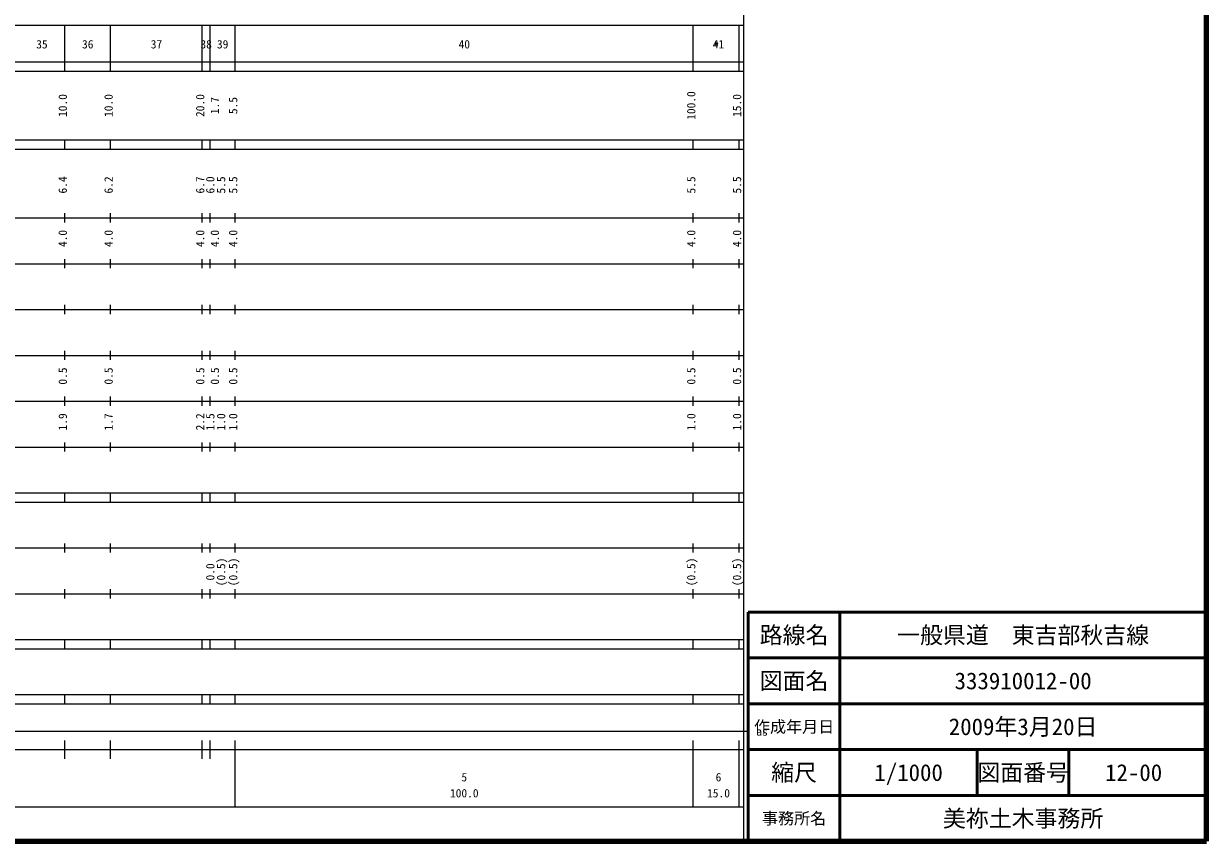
# Model space of a CAD drawing. Units: millimetres on the paper. Extents: x 40 to 680, y 20 to 380.
# Drawn here: x 421.8 to 680, y 20 to 198.4 of the extents above; entities that cross this region are included whole.
import ezdxf
from ezdxf.enums import TextEntityAlignment as Align

# ---------------------------------------------------------------- set-up
doc = ezdxf.new("R2010")
doc.units = ezdxf.units.MM
doc.header["$PDMODE"] = 32
doc.header["$PDSIZE"] = 0.5
for name, color, linetype, lineweight in [('M-BGD', 7, 'Continuous', 18), ('M-TTL', 2, 'Continuous', 140), ('M-TTL-BAND', 7, 'Continuous', 25), ('M-TTL-FRAM', 2, 'Continuous', 50), ('M-TTL-LINE', 7, 'Continuous', 50)]:
    doc.layers.add(name, color=color, linetype=linetype, lineweight=lineweight)
doc.layers.add('M-TTL-TXT', color=7, linetype='Continuous')
doc.styles.add('ＭＳ ゴシック', font='')
doc.styles.get('ＭＳ ゴシック').set_extended_font_data('MS Gothic')

msp = doc.modelspace()

# ---------------------------------------------------------------- linework, layer by layer
at = {"layer": 'M-BGD'}
msp.add_point((573, 194), dxfattribs=at)
msp.add_point((573, 194), dxfattribs=at)
msp.add_point((573, 194), dxfattribs=at)
at = {"layer": 'M-TTL'}
for p, q in [((680, 20), (680, 380)), ((40, 20), (680, 20))]:
    msp.add_line(p, q, dxfattribs=at)
at = {"layer": 'M-TTL-BAND'}
for p, q in [((579, 20), (579, 370)), ((68, 198), (579, 198)), ((430.8, 188), (430.8, 198)), ((440.8, 188), (440.8, 198)), ((460.8, 188), (460.8, 198)), ((462.5, 188), (462.5, 198)), ((468, 188), (468, 198)), ((568, 188), (568, 198)), ((578, 188), (578, 198)), ((40, 190), (579, 190)), ((40, 188), (579, 188)), ((40, 173), (579, 173)), ((430.8, 171), (430.8, 173)), ((440.8, 171), (440.8, 173)), ((460.8, 171), (460.8, 173)), ((462.5, 171), (462.5, 173)), ((468, 171), (468, 173)), ((568, 171), (568, 173)), ((578, 171), (578, 173)), ((40, 171), (579, 171)), ((40, 156), (579, 156)), ((430.8, 155), (430.8, 157)), ((440.8, 155), (440.8, 157)), ((460.8, 155), (460.8, 157)), ((462.5, 155), (462.5, 157)), ((468, 155), (468, 157)), ((568, 155), (568, 157)), ((578, 155), (578, 157)), ((46, 146), (579, 146)), ((430.8, 145), (430.8, 147)), ((440.8, 145), (440.8, 147)), ((460.8, 145), (460.8, 147)), ((462.5, 145), (462.5, 147)), ((468, 145), (468, 147)), ((568, 145), (568, 147)), ((578, 145), (578, 147)), ((430.8, 135), (430.8, 137)), ((440.8, 135), (440.8, 137)), ((460.8, 135), (460.8, 137)), ((462.5, 135), (462.5, 137)), ((468, 135), (468, 137)), ((568, 135), (568, 137)), ((578, 135), (578, 137)), ((52, 136), (579, 136)), ((430.8, 125), (430.8, 127)), ((440.8, 125), (440.8, 127)), ((460.8, 125), (460.8, 127)), ((462.5, 125), (462.5, 127)), ((468, 125), (468, 127)), ((568, 125), (568, 127)), ((578, 125), (578, 127)), ((46, 126), (579, 126)), ((430.8, 115), (430.8, 117)), ((440.8, 115), (440.8, 117)), ((460.8, 115), (460.8, 117)), ((462.5, 115), (462.5, 117)), ((468, 115), (468, 117)), ((568, 115), (568, 117)), ((578, 115), (578, 117)), ((52, 116), (579, 116)), ((46, 106), (579, 106)), ((430.8, 105), (430.8, 107)), ((440.8, 105), (440.8, 107)), ((460.8, 105), (460.8, 107)), ((462.5, 105), (462.5, 107)), ((468, 105), (468, 107)), ((568, 105), (568, 107)), ((578, 105), (578, 107)), ((40, 96), (579, 96)), ((430.8, 94), (430.8, 96)), ((440.8, 94), (440.8, 96)), ((460.8, 94), (460.8, 96)), ((462.5, 94), (462.5, 96)), ((468, 94), (468, 96)), ((568, 94), (568, 96)), ((578, 94), (578, 96)), ((40, 94), (579, 94)), ((49, 84), (579, 84)), ((430.8, 83), (430.8, 85)), ((440.8, 83), (440.8, 85)), ((460.8, 83), (460.8, 85)), ((462.5, 83), (462.5, 85)), ((468, 83), (468, 85)), ((568, 83), (568, 85)), ((578, 83), (578, 85)), ((430.8, 73), (430.8, 75)), ((440.8, 73), (440.8, 75)), ((460.8, 73), (460.8, 75)), ((462.5, 73), (462.5, 75)), ((468, 73), (468, 75)), ((568, 73), (568, 75)), ((578, 73), (578, 75)), ((40, 74), (579, 74)), ((40, 64), (579, 64)), ((40, 62), (579, 62)), ((430.8, 62), (430.8, 64)), ((440.8, 62), (440.8, 64)), ((460.8, 62), (460.8, 64)), ((462.5, 62), (462.5, 64)), ((468, 62), (468, 64)), ((568, 62), (568, 64)), ((578, 62), (578, 64)), ((40, 52), (579, 52)), ((430.8, 50), (430.8, 52)), ((440.8, 50), (440.8, 52)), ((460.8, 50), (460.8, 52)), ((462.5, 50), (462.5, 52)), ((468, 50), (468, 52)), ((568, 50), (568, 52)), ((578, 50), (578, 52)), ((40, 50), (579, 50)), ((71, 44), (580, 44)), ((430.8, 38), (430.8, 42)), ((440.8, 38), (440.8, 42)), ((460.8, 38), (460.8, 42)), ((462.5, 38), (462.5, 42)), ((468, 27.5), (468, 42)), ((568, 27.5), (568, 42)), ((578, 27.5), (578, 42)), ((40, 40), (579, 40)), ((68, 27.5), (579, 27.5))]:
    msp.add_line(p, q, dxfattribs=at)
at = {"layer": 'M-TTL-FRAM'}
for p, q in [((680, 70), (580, 70)), ((580, 70), (580, 20))]:
    msp.add_line(p, q, dxfattribs=at)
at = {"layer": 'M-TTL-LINE'}
for p, q in [((600, 70), (600, 20)), ((680, 60), (580, 60)), ((680, 50), (580, 50)), ((680, 40), (580, 40)), ((630, 40), (630, 30)), ((650, 40), (650, 30)), ((680, 30), (580, 30))]:
    msp.add_line(p, q, dxfattribs=at)

# ---------------------------------------------------------------- texts
at = {"layer": 'M-TTL-BAND', "style": 'ＭＳ ゴシック'}
for s, p in [('35', (425.8, 192.405)), ('36', (435.8, 192.405)), ('37', (450.8, 192.405)), ('38', (461.65, 192.405)), ('39', (465.25, 192.405)), ('40', (518, 192.405)), ('41', (573.5, 192.405)), ('as', (583, 42.5)), ('5', (518, 32.523)), ('6', (573.5, 32.523)), ('100.0', (518, 29.033)), ('15.0', (573.5, 29.033))]:
    msp.add_text(s, height=1.833, dxfattribs=at).set_placement(p, align=Align.BOTTOM_CENTER)
for s, p in [('100.0', (569, 180.5)), ('10.0', (431.8, 180.5)), ('10.0', (441.8, 180.5)), ('20.0', (461.8, 180.5)), ('1.7', (465, 180.5)), ('5.5', (469, 180.5)), ('15.0', (579, 180.5)), ('6.4', (431.8, 163.174)), ('6.2', (441.8, 163.174)), ('6.7', (461.8, 163.174)), ('6.0', (464, 163.174)), ('5.5', (466.37, 163.174)), ('5.5', (469, 163.174)), ('5.5', (569, 163.174)), ('5.5', (579, 163.174)), ('4.0', (431.8, 151.5)), ('4.0', (441.8, 151.5)), ('4.0', (461.8, 151.5)), ('4.0', (465, 151.5)), ('4.0', (469, 151.5)), ('4.0', (569, 151.5)), ('4.0', (579, 151.5)), ('0.5', (431.8, 121.5)), ('0.5', (441.8, 121.5)), ('0.5', (461.8, 121.5)), ('0.5', (465, 121.5)), ('0.5', (469, 121.5)), ('0.5', (569, 121.5)), ('0.5', (579, 121.5)), ('1.9', (431.8, 111.5)), ('1.7', (441.8, 111.5)), ('2.2', (461.8, 111.5)), ('1.5', (464, 111.5)), ('1.0', (466.37, 111.5)), ('1.0', (469, 111.5)), ('1.0', (569, 111.5)), ('1.0', (579, 111.5)), ('0.0', (464, 78.764)), ('(0.5)', (466.37, 78.764)), ('(0.5)', (469, 78.764)), ('(0.5)', (569, 78.764)), ('(0.5)', (579, 78.764))]:
    msp.add_text(s, height=1.833, rotation=90, dxfattribs=at).set_placement(p, align=Align.BOTTOM_CENTER)
at = {"layer": 'M-TTL-TXT', "style": 'ＭＳ ゴシック'}
for s, height, p in [('路線名', 3.666, (590, 65)), ('路線名', 3.666, (590, 65)), ('一般県道\u3000東吉部秋吉線', 3.666, (640, 65)), ('図面名', 3.666, (590, 55)), ('図面名', 3.666, (590, 55)), ('333910012-00', 3.666, (640, 55)), ('作成年月日', 2.566, (590, 45)), ('作成年月日', 2.566, (590, 45)), ('2009年3月20日', 3.666, (640, 45)), ('縮尺', 3.666, (590, 35)), ('縮尺', 3.666, (590, 35)), ('1/1000', 3.666, (615, 35)), ('図面番号', 3.666, (640, 35)), ('図面番号', 3.666, (640, 35)), ('12-00', 3.666, (664.125, 35)), ('事務所名', 2.566, (590, 25)), ('事務所名', 2.566, (590, 25)), ('美祢土木事務所', 3.666, (640, 25))]:
    msp.add_text(s, height=height, dxfattribs=at).set_placement(p, align=Align.MIDDLE_CENTER)

doc.saveas('drawing.dxf')
